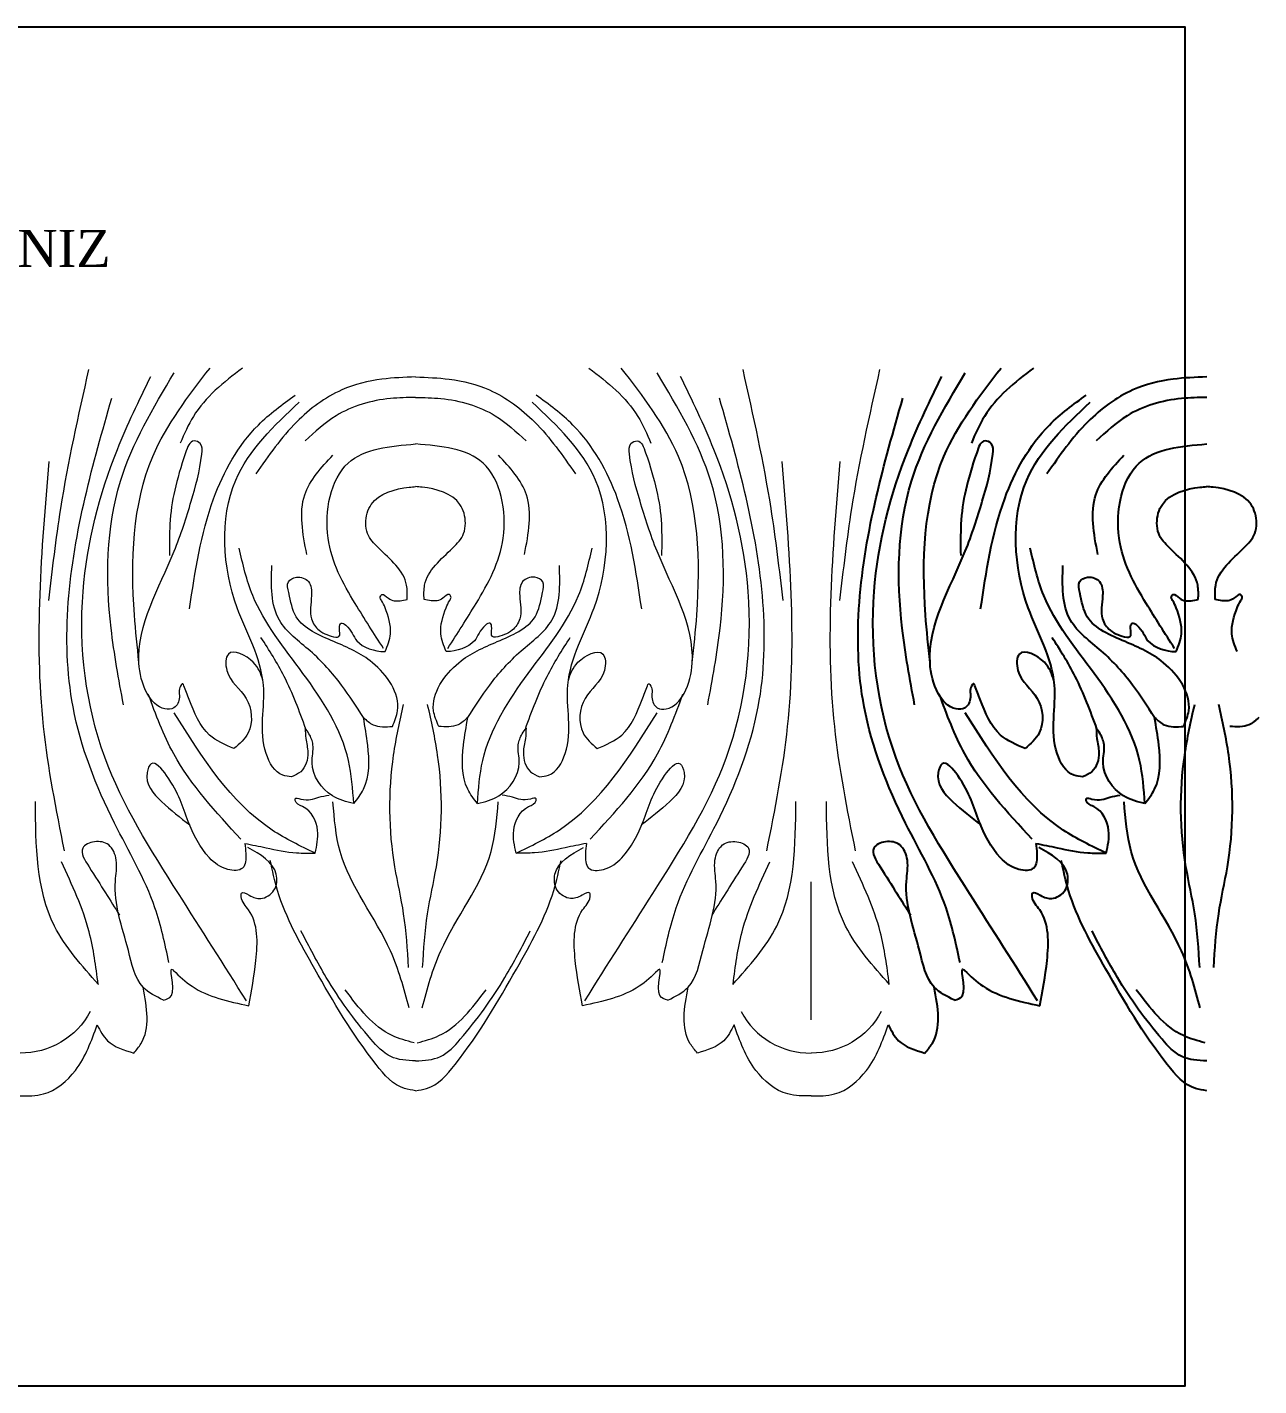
# Model space of a CAD drawing. Header units: millimetres. Extents: x 1312 to 1483, y 1264 to 1374.
# Drawn here: x 1383.5 to 1483.2, y 1264.4 to 1374.4 of the extents above; entities that cross this region are included whole.
import ezdxf

# ---------------------------------------------------------------- set-up
doc = ezdxf.new("R2010")
doc.units = ezdxf.units.MM
doc.layers.add('0.05', color=7, linetype='Continuous', lineweight=5)
doc.styles.add('ELECT', font='times.ttf')

msp = doc.modelspace()

# ---------------------------------------------------------------- linework, layer by layer
at = {"color": 6, "ltscale": 1000}
msp.add_lwpolyline([(1312.236932260636, 1264.375189926721), (1477.236932260636, 1264.375189926721), (1477.236932260636, 1374.375189926721), (1312.236932260636, 1374.375189926721)], close=True, dxfattribs=at)
at = {"color": 7, "ltscale": 1000}
for points in [[(1456.582046370324, 1322.933727520063), (1456.219567891047, 1326.809513473952), (1457.707931170658, 1339.624894204677), (1462.337358692032, 1346.779338760312)], [(1465.289220920717, 1295.5554215517), (1459.786822297563, 1304.228558405081), (1453.809670365601, 1315.284808494394), (1452.057900585769, 1328.68078061107), (1454.836878016311, 1340.188639592041), (1457.540873950649, 1346.104477846831)], [(1455.333387614646, 1319.5223428688), (1454.327936252881, 1325.718096958833), (1455.082024774118, 1337.607458251423), (1459.438721671304, 1346.398687256686)], [(1478.985970441205, 1346.060916476719), (1476.259829712286, 1345.870165320939), (1473.013480570935, 1345.002681473979), (1469.359589513228, 1342.418437224533), (1466.047971503878, 1338.21051096894)], [(1459.010977487033, 1298.643173981352), (1457.881981483613, 1303.069757895497), (1454.610379506437, 1309.926759970909), (1451.249809846584, 1319.336186076176), (1452.231950898142, 1336.305892157903), (1454.381549965077, 1344.331393954064)], [(1460.682715203566, 1327.273203839442), (1462.631068595405, 1336.199030671745), (1466.249994188849, 1342.164556114363), (1469.23487935583, 1344.587997649924)], [(1478.985970441205, 1344.394013423658), (1476.940102252829, 1344.311485046648), (1472.541835303138, 1342.910544577473), (1470.040639063995, 1340.877964241732)], [(1468.939615432126, 1313.688522506109), (1468.236809592181, 1313.807465465983), (1466.877818532241, 1315.574763864231), (1466.661421155859, 1321.112332877714), (1465.802047735964, 1324.332471033802), (1464.537851935554, 1327.37376934617), (1464.414695798954, 1337.68930598204), (1469.556561630987, 1344.027145009732)], [(1460.223113595926, 1321.059752942772), (1460.141527511365, 1321.219364525412), (1460.030415034922, 1321.147896652586), (1459.855587711278, 1320.131521403917), (1459.418519403156, 1319.266079496196), (1458.687741191778, 1319.178786594373), (1457.250660593923, 1320.436110671504), (1456.583985734218, 1322.896136951469), (1459.430563063197, 1331.9397156124), (1460.81558396907, 1335.9934754565), (1461.672626358759, 1339.811731643636), (1461.547527695959, 1340.665092077583), (1461.047521551442, 1340.873199716862), (1460.360255918185, 1339.915870544046), (1459.089844035287, 1334.150455145409), (1459.068864756333, 1331.590373843454)], [(1476.384539869799, 1324.074335883615), (1474.090416882373, 1327.717155458999), (1471.898082248121, 1333.015817583375), (1473.52630738595, 1339.081398047867), (1478.985970441205, 1340.627996848325)], [(1470.171176798362, 1331.689578057452), (1470.008393134991, 1336.51246834268), (1472.286198905855, 1339.736860538844)], [(1478.301035838853, 1328.044886704371), (1478.258300270954, 1329.193817841016), (1475.976220943568, 1332.213675791583), (1475.098976285499, 1333.371965816372), (1474.957948911073, 1334.217328655021), (1475.396571240457, 1335.735850791167), (1478.468870069086, 1337.131346089136), (1478.985970441205, 1337.17865101447)], [(1479.67090504344, 1328.044886704371), (1479.713640611106, 1329.193817841016), (1481.995719938492, 1332.213675791583), (1482.872964596678, 1333.371965816372), (1483.013991970987, 1334.217328655021), (1482.575369641603, 1335.735850791167), (1479.503070813091, 1337.131346089136), (1478.985970441205, 1337.17865101447)], [(1473.975807859515, 1311.517941111186), (1473.553114242222, 1314.993321670172), (1469.866200245753, 1322.053326536796), (1465.793889127159, 1328.368874394637), (1464.691699980129, 1332.206869327474)], [(1474.76486184548, 1318.478571602212), (1472.988227735459, 1321.108078837697), (1470.45051201079, 1323.86861050683), (1467.957474379637, 1326.359946521592), (1467.340916686178, 1330.800143363838)], [(1477.11298705039, 1317.757937217666), (1477.530630100238, 1319.037041979853), (1475.487481448636, 1322.920640222099), (1472.372835556813, 1324.628041736443), (1469.316853945329, 1326.633906700776), (1468.707289344235, 1328.592636901256), (1468.685533055523, 1329.463013495388), (1469.33861023439, 1329.833114979741), (1470.318808760097, 1329.484794180502), (1470.558127940934, 1328.353219527238), (1470.558127940934, 1326.459831381926), (1471.16808104685, 1325.545893417624), (1472.51813648811, 1324.980106091021)], [(1476.51935116162, 1323.826580591103), (1476.945929830148, 1325.259511441411), (1476.514689099578, 1327.367813690111), (1476.222144711948, 1327.967973660339), (1476.114140276168, 1328.198712792608), (1476.252836619689, 1328.429622086533), (1476.776541579351, 1328.13728445426), (1477.731098764529, 1327.937174410337), (1478.301035838853, 1328.044886704371)], [(1481.45258972044, 1323.826580591103), (1481.026011051796, 1325.259511441411), (1481.457251782482, 1327.367813690111), (1481.749796170578, 1327.967973660339), (1481.857800605892, 1328.198712792608), (1481.71910426272, 1328.429622086533), (1481.195399302942, 1328.13728445426), (1480.240842117648, 1327.937174410337), (1479.67090504344, 1328.044886704371)], [(1472.51813648811, 1324.980106091021), (1472.756290152622, 1325.032856187561), (1472.822336030727, 1325.720819544465), (1472.954427786124, 1326.12597431878), (1473.340990423178, 1325.94696431352), (1474.227559205214, 1324.693553953268), (1476.481277655646, 1323.826580591045), (1476.51935116162, 1323.826580591045)], [(1470.09865372728, 1317.552541313762), (1468.341705986251, 1321.810165607498), (1466.464837543735, 1324.972959303715)], [(1466.615821995143, 1321.512692734959), (1465.840121242054, 1322.952630603289), (1463.822225424996, 1323.624768931139), (1463.703342845267, 1322.300060859601), (1465.266299115563, 1320.026361533917), (1465.432579325814, 1317.246771765302), (1464.277164970943, 1315.972601689584)], [(1464.843216993333, 1308.635403573408), (1459.401036670966, 1315.541071867057), (1457.33652023489, 1320.381318635609)], [(1464.277164970943, 1315.9726016897), (1462.298896681237, 1317.061635942384), (1460.650857780314, 1319.940770248078), (1460.22311359581, 1321.059752942772)], [(1478.420695428456, 1298.250611165549), (1478.015484543936, 1302.599941712524), (1477.307239632075, 1306.393013982462), (1477.205839784419, 1315.445781369937), (1478.015484543936, 1319.542251776216)], [(1479.551245453371, 1298.250611165549), (1479.956456338241, 1302.599941712524), (1480.664701249985, 1306.393013982462), (1480.766101097874, 1315.445781369937), (1479.956456338241, 1319.542251776216)], [(1470.852226349245, 1307.502127304218), (1467.365781016484, 1309.373054118023), (1459.433671104558, 1318.870623933162)], [(1473.975807859515, 1311.517941111186), (1474.767969886841, 1312.674869843129), (1475.108300409349, 1316.246221545629), (1474.76486184548, 1318.478571602212)], [(1474.76486184548, 1318.478571602212), (1475.550030779861, 1317.892535044881), (1477.112987050623, 1317.757937217666)], [(1483.207079036929, 1318.478571602212), (1482.421910102548, 1317.892535044881), (1480.858953831786, 1317.757937217666)], [(1470.045301125803, 1317.627763592183), (1470.094641281594, 1316.782911238388), (1470.261698501603, 1315.652187393058), (1469.678163746557, 1314.093166795687), (1468.939615432126, 1313.688522506109)], [(1473.975807859515, 1311.517941111186), (1472.248125399416, 1312.144135806429), (1470.596201446908, 1314.819416512979), (1470.671959953685, 1316.280594189313), (1470.349112162901, 1317.172240983706), (1470.045301125803, 1317.627763592183)], [(1470.852226349245, 1307.502127304218), (1471.046090425178, 1309.342254868137), (1469.834731327439, 1311.27920438362), (1469.229051778395, 1311.763484302861), (1469.229051778395, 1311.90863214929), (1469.689430396491, 1311.884469201799), (1471.142828211374, 1312.029787209885), (1471.990934981568, 1312.199268165521)], [(1478.459934450173, 1294.96921483277), (1476.954476944124, 1299.579913600359), (1472.87478422753, 1307.636725131375), (1472.292026482824, 1311.665130896912)], [(1458.558368972455, 1295.603917608281), (1456.928978318767, 1296.645306612434), (1455.726943344645, 1299.623304808872), (1454.675259868218, 1305.236595735314), (1454.747521828813, 1306.936510139156), (1454.132518156035, 1308.166097875113), (1452.973995759919, 1308.419298338889), (1452.033036255114, 1307.913067572994), (1452.540035492926, 1306.393864790396), (1455.000827194726, 1302.487805216701)], [(1465.467933295597, 1295.152989362959), (1466.057684133131, 1298.811804128938), (1465.462494223098, 1302.900787424773), (1464.85564915901, 1303.984376506251), (1464.878959468751, 1304.264122179895), (1465.508726337877, 1304.100937203573), (1466.441915739048, 1303.821021368331), (1467.515355504536, 1304.497243574657), (1467.701837982702, 1305.802893546712), (1465.39217478882, 1307.971433002454)], [(1478.985970441205, 1288.271994501771), (1478.092020060587, 1288.438752871658), (1475.794789032614, 1290.382849174388), (1470.820368925761, 1298.11924640882), (1467.806345871719, 1304.47171933432), (1467.209601941355, 1306.917281878134)], [(1478.985970441205, 1290.675356968259), (1476.978945294348, 1291.031858822284), (1475.372483920375, 1292.434317447955), (1471.754335337737, 1297.436217738501), (1469.70380508732, 1301.202574636915)], [(1458.558368972455, 1295.603917608281), (1459.209115119953, 1295.967382790124), (1459.347034453251, 1298.053053545718), (1459.387050484725, 1298.012384922778), (1460.882018352229, 1296.72358094931), (1465.467933295597, 1295.152989362959)], [(1456.171004746062, 1291.320779924466), (1456.747546407463, 1292.073915174999), (1456.928978319, 1296.645306612434)], [(1478.855821211077, 1292.143170946987), (1477.095504317618, 1292.729547827457), (1473.281160628259, 1296.443494952469)], [(1453.20127128025, 1293.602136522426), (1454.043550473474, 1292.317586589033), (1456.171004746062, 1291.320779924583)]]:
    msp.add_spline(points, degree=3, dxfattribs=at)
for points, knots in [([(1464.959964706282, 1346.77708524813), (1463.434630457497, 1345.618972152221), (1461.312594696134, 1343.915720043278), (1460.24929280586, 1341.441927350923), (1459.92862668198, 1340.695891327585)], [0.5107109994845004, 0.5107109994845004, 0.5107109994845004, 0.5107109994845004, 6.097938199722742, 8.510472809984039, 8.510472809984039, 8.510472809984039, 8.510472809984039]), ([(1465.153203159756, 1308.292058877425), (1465.189302550232, 1308.028413160773), (1465.273114861524, 1307.378131415182), (1465.216488200193, 1306.041564971452), (1463.464824731647, 1306.094436096504), (1461.803421214176, 1307.38294726815), (1460.29026717164, 1310.394946480297), (1459.771628791419, 1312.729242134035), (1457.658556786086, 1315.255837843182), (1456.87391145348, 1313.285266306553), (1458.483625634643, 1311.477288879873), (1459.930910413688, 1310.380879076965), (1460.693204842926, 1309.803392809477)], [0.02448491419092194, 0.02448491419092194, 0.02448491419092194, 0.02448491419092194, 0.2790580966006247, 0.6458014330059084, 1.013022079933932, 1.558300500052517, 2.59939484496843, 3.861498816495128, 4.344157063564108, 4.580978273379609, 5.393441217024497, 6.297594065551255, 6.297594065551255, 6.297594065551255, 6.297594065551255]), ([(1465.153203160571, 1308.292058877367), (1465.728077453397, 1308.175486536824), (1467.120630270638, 1307.892353353334), (1469.011424996377, 1307.479572390101), (1470.350253772875, 1307.495976750168), (1470.852226349245, 1307.502127304218)], [0.05149622275065029, 0.05149622275065029, 0.05149622275065029, 0.05149622275065029, 0.5920469796053959, 1.360709663993157, 1.821777631518017, 1.821777631518017, 1.821777631518017, 1.821777631518017])]:
    msp.add_open_spline(points, degree=3, knots=knots, dxfattribs=at)
at = {"layer": '0.05', "color": 7, "ltscale": 1000}
msp.add_line((1446.959158826921, 1293.996776872777), (1446.959158826921, 1305.189742249928), dxfattribs=at)
for points in [[(1388.576933967135, 1294.677217523637, -0.281444496836659), (1382.905535598355, 1291.31788717712)], [(1441.287760458024, 1294.677217523637, 0.281444496836659), (1446.959158826805, 1291.31788717712)], [(1452.630557195935, 1294.677217523637, -0.281444496836659), (1446.959158827154, 1291.31788717712)]]:
    msp.add_lwpolyline(points, format="xyb", dxfattribs=at)
for points in [[(1388.450669789523, 1346.655461114144), (1386.175972060137, 1335.404035667259), (1385.20937121422, 1327.959976065042)], [(1392.528423141408, 1322.933727520063), (1392.165944662829, 1326.809513473952), (1393.654307941975, 1339.624894204677), (1398.283735464047, 1346.779338760312)], [(1437.336271283519, 1322.933727520063), (1437.69874976233, 1326.809513473952), (1436.210386483068, 1339.624894204677), (1431.580958961113, 1346.779338760312)], [(1441.414024635869, 1346.655461114144), (1443.68872236479, 1335.404035667259), (1444.655323210707, 1327.959976065042)], [(1452.504293017973, 1346.655461114144), (1450.229595288238, 1335.404035667259), (1449.262994443136, 1327.959976065042)], [(1401.235597692266, 1295.5554215517), (1395.733199068647, 1304.228558405081), (1389.756047137034, 1315.284808494394), (1388.004277357202, 1328.68078061107), (1390.783254787744, 1340.188639592041), (1393.487250721733, 1346.104477846831)], [(1391.27976438573, 1319.5223428688), (1390.274313024314, 1325.718096958833), (1391.028401545551, 1337.607458251423), (1395.385098443203, 1346.398687256686)], [(1414.932347212871, 1346.060916476719), (1412.206206484185, 1345.870165320939), (1408.959857342368, 1345.002681473979), (1405.305966284312, 1342.418437224533), (1401.994348275544, 1338.21051096894)], [(1414.932347212056, 1346.060916476719), (1417.658487940858, 1345.870165320939), (1420.904837082791, 1345.002681473979), (1424.558728140732, 1342.418437224533), (1427.870346149615, 1338.21051096894)], [(1428.629096733126, 1295.5554215517), (1434.13149535628, 1304.228558405081), (1440.108647288242, 1315.284808494394), (1441.860417068074, 1328.68078061107), (1439.081439637415, 1340.188639592041), (1436.377443703193, 1346.104477846831)], [(1438.584930039313, 1319.5223428688), (1439.590381401078, 1325.718096958833), (1438.836292879725, 1337.607458251423), (1434.47959598184, 1346.398687256686)], [(1394.957354258699, 1298.643173981352), (1393.828358255047, 1303.069757895497), (1390.556756277521, 1309.926759970909), (1387.196186617668, 1319.336186076176), (1388.178327669924, 1336.305892157903), (1390.327926736976, 1344.331393954064)], [(1396.629091975115, 1327.273203839442), (1398.577445367187, 1336.199030671745), (1402.196370960282, 1342.164556114363), (1405.181256126914, 1344.587997649924)], [(1414.932347212638, 1344.394013423658), (1412.886479024495, 1344.311485046648), (1408.488212074455, 1342.910544577473), (1405.987015835195, 1340.877964241732)], [(1414.932347212638, 1344.394013423658), (1416.978215400664, 1344.311485046648), (1421.376482350704, 1342.910544577473), (1423.877678589964, 1340.877964241732)], [(1433.235602450277, 1327.273203839442), (1431.287249057739, 1336.199030671745), (1427.66832346511, 1342.164556114363), (1424.683438298012, 1344.587997649924)], [(1434.907340166694, 1298.643173981352), (1436.036336170229, 1303.069757895497), (1439.307938147522, 1309.926759970909), (1442.668507807259, 1319.336186076176), (1441.686366755002, 1336.305892157903), (1439.536767688067, 1344.331393954064)], [(1404.885992203559, 1313.688522506109), (1404.183186363731, 1313.807465465983), (1402.824195303325, 1315.574763864231), (1402.607797927642, 1321.112332877714), (1401.748424507048, 1324.332471033802), (1400.484228706871, 1327.37376934617), (1400.361072570038, 1337.68930598204), (1405.50293840242, 1344.027145009732)], [(1424.978702221717, 1313.688522506109), (1425.681508061662, 1313.807465465983), (1427.040499121718, 1315.574763864231), (1427.256896497285, 1321.112332877714), (1428.116269917879, 1324.332471033802), (1429.380465718288, 1327.37376934617), (1429.503621854888, 1337.68930598204), (1424.361756022739, 1344.027145009732)], [(1396.169490367476, 1321.059752942772), (1396.087904283031, 1321.219364525412), (1395.976791806355, 1321.147896652586), (1395.80196448306, 1320.131521403917), (1395.36489617424, 1319.266079496196), (1394.634117962862, 1319.178786594373), (1393.197037365357, 1320.436110671504), (1392.530362505302, 1322.896136951469), (1395.376939834281, 1331.9397156124), (1396.761960740736, 1335.9934754565), (1397.619003130192, 1339.811731643636), (1397.493904467858, 1340.665092077583), (1396.993898322758, 1340.873199716862), (1396.306632689153, 1339.915870544046), (1395.036220806371, 1334.150455145409), (1395.015241527999, 1331.590373843454)], [(1412.330916641466, 1324.074335883615), (1410.036793654039, 1327.717155458999), (1407.844459019554, 1333.015817583375), (1409.472684157266, 1339.081398047867), (1414.932347212638, 1340.627996848325)], [(1417.533777783461, 1324.074335883615), (1419.827900770888, 1327.717155458999), (1422.020235405605, 1333.015817583375), (1420.392010267777, 1339.081398047867), (1414.932347212638, 1340.627996848325)], [(1433.695204057916, 1321.059752942772), (1433.776790141896, 1321.219364525412), (1433.887902619037, 1321.147896652586), (1434.062729941867, 1320.131521403917), (1434.499798250687, 1319.266079496196), (1435.230576462181, 1319.178786594373), (1436.667657060036, 1320.436110671504), (1437.334331919625, 1322.896136951469), (1434.487754590646, 1331.9397156124), (1433.102733684656, 1335.9934754565), (1432.245691294967, 1339.811731643636), (1432.370789957185, 1340.665092077583), (1432.870796102168, 1340.873199716862), (1433.558061735657, 1339.915870544046), (1434.828473618556, 1334.150455145409), (1434.849452897393, 1331.590373843454)], [(1386.502316396753, 1307.679605855094), (1384.80921089691, 1317.742962996777), (1385.254826318309, 1339.20544585575)], [(1406.117553570144, 1331.689578057452), (1405.954769906773, 1336.51246834268), (1408.232575677288, 1339.736860538844)], [(1423.747140855015, 1331.689578057452), (1423.909924518153, 1336.51246834268), (1421.632118747872, 1339.736860538844)], [(1443.362378028291, 1307.679605855094), (1445.055483528482, 1317.742962996777), (1444.609868106501, 1339.20544585575)], [(1450.555939625669, 1307.679605855094), (1448.862834125361, 1317.742962996777), (1449.308449547341, 1339.20544585575)], [(1414.247412610053, 1328.044886704371), (1414.204677042038, 1329.193817841016), (1411.922597714653, 1332.213675791583), (1411.045353057165, 1333.371965816372), (1410.904325682972, 1334.217328655021), (1411.342948011541, 1335.735850791167), (1414.415246840752, 1337.131346089136), (1414.932347212638, 1337.17865101447)], [(1415.617281815106, 1328.044886704371), (1415.660017383005, 1329.193817841016), (1417.942096710274, 1332.213675791583), (1418.819341367762, 1333.371965816372), (1418.960368742071, 1334.217328655021), (1418.521746413386, 1335.735850791167), (1415.449447584524, 1337.131346089136), (1414.932347212638, 1337.17865101447)], [(1409.922184630948, 1311.517941111186), (1409.499491013656, 1314.993321670172), (1405.812577017186, 1322.053326536796), (1401.740265899058, 1328.368874394637), (1400.638076751213, 1332.206869327474)], [(1419.942509794328, 1311.517941111186), (1420.365203411737, 1314.993321670172), (1424.05211740809, 1322.053326536796), (1428.124428525985, 1328.368874394637), (1429.226617673714, 1332.206869327474)], [(1410.711238616914, 1318.478571602212), (1408.934604506892, 1321.108078837697), (1406.396888781874, 1323.86861050683), (1403.903851151419, 1326.359946521592), (1403.287293457844, 1330.800143363838)], [(1419.153455808362, 1318.478571602212), (1420.9300899185, 1321.108078837697), (1423.467805643169, 1323.86861050683), (1425.960843273508, 1326.359946521592), (1426.577400967431, 1330.800143363838)], [(1413.059363821474, 1317.757937217666), (1413.477006872137, 1319.037041979853), (1411.433858219953, 1322.920640222099), (1408.319212328595, 1324.628041736443), (1405.263230716413, 1326.633906700776), (1404.653666116134, 1328.592636901256), (1404.631909826956, 1329.463013495388), (1405.284987005823, 1329.833114979741), (1406.265185531996, 1329.484794180502), (1406.504504712135, 1328.353219527238), (1406.504504712135, 1326.459831381926), (1407.114457818283, 1325.545893417624), (1408.464513258961, 1324.980106091021)], [(1416.805330603453, 1317.757937217666), (1416.387687552906, 1319.037041979853), (1418.430836204974, 1322.920640222099), (1421.545482096564, 1324.628041736443), (1424.60146370863, 1326.633906700776), (1425.21102830891, 1328.592636901256), (1425.23278459832, 1329.463013495388), (1424.579707419569, 1329.833114979741), (1423.599508893047, 1329.484794180502), (1423.360189713025, 1328.353219527238), (1423.360189713025, 1326.459831381926), (1422.750236607109, 1325.545893417624), (1421.400181165733, 1324.980106091021)], [(1412.465727932704, 1323.826580591103), (1412.892306601814, 1325.259511441411), (1412.461065870662, 1327.367813690111), (1412.168521483381, 1327.967973660339), (1412.06051704795, 1328.198712792608), (1412.199213391006, 1328.429622086533), (1412.722918350551, 1328.13728445426), (1413.677475536195, 1327.937174410337), (1414.247412610053, 1328.044886704371)], [(1417.398966492223, 1323.826580591103), (1416.972387823462, 1325.259511441411), (1417.403628554381, 1327.367813690111), (1417.696172942011, 1327.967973660339), (1417.804177376976, 1328.198712792608), (1417.665481033921, 1328.429622086533), (1417.141776074492, 1328.13728445426), (1416.187218889081, 1327.937174410337), (1415.617281815106, 1328.044886704371)], [(1408.464513258961, 1324.980106091021), (1408.702666924404, 1325.032856187561), (1408.768712801811, 1325.720819544465), (1408.900804557325, 1326.12597431878), (1409.287367194494, 1325.94696431352), (1410.173935976763, 1324.693553953268), (1412.42765442673, 1323.826580591045), (1412.465727932704, 1323.826580591045)], [(1421.400181165733, 1324.980106091021), (1421.162027500523, 1325.032856187561), (1421.095981623115, 1325.720819544465), (1420.963889867602, 1326.12597431878), (1420.577327230665, 1325.94696431352), (1419.690758448629, 1324.693553953268), (1417.437039998313, 1323.826580591045), (1417.398966492223, 1323.826580591045)], [(1406.045030498946, 1317.552541313762), (1404.288082757801, 1321.810165607498), (1402.411214315285, 1324.972959303715)], [(1423.81966392633, 1317.552541313762), (1425.576611667591, 1321.810165607498), (1427.453480109991, 1324.972959303715)], [(1402.562198766343, 1321.512692734959), (1401.786498013138, 1322.952630603289), (1399.768602196778, 1323.624768931139), (1399.649719617049, 1322.300060859601), (1401.212675887578, 1320.026361533917), (1401.378956096898, 1317.246771765302), (1400.223541742726, 1315.972601689584)], [(1427.302495658816, 1321.512692734959), (1428.078196411905, 1322.952630603289), (1430.096092228148, 1323.624768931139), (1430.214974807877, 1322.300060859601), (1428.652018537581, 1320.026361533917), (1428.485738328029, 1317.246771765302), (1429.641152682201, 1315.972601689584)], [(1400.789593765232, 1308.635403573408), (1395.3474134424, 1315.541071867057), (1393.28289700644, 1320.381318635609)], [(1400.223541742726, 1315.9726016897), (1398.24527345302, 1317.061635942384), (1396.597234551748, 1319.940770248078), (1396.169490366894, 1321.059752942772)], [(1429.075100659811, 1308.635403573408), (1434.51728098276, 1315.541071867057), (1436.581797418952, 1320.381318635609)], [(1429.641152682201, 1315.9726016897), (1431.619420971907, 1317.061635942384), (1433.267459873645, 1319.940770248078), (1433.695204058149, 1321.059752942772)], [(1414.367072200472, 1298.250611165549), (1413.961861315602, 1302.599941712524), (1413.253616403392, 1306.393013982462), (1413.152216555503, 1315.445781369937), (1413.961861315602, 1319.542251776216)], [(1415.497622224688, 1298.250611165549), (1415.902833109791, 1302.599941712524), (1416.611078021768, 1306.393013982462), (1416.71247786954, 1315.445781369937), (1415.902833109791, 1319.542251776216)], [(1406.798603120795, 1307.502127304218), (1403.312157788267, 1309.373054118023), (1395.380047875409, 1318.870623933162)], [(1409.922184630948, 1311.517941111186), (1410.714346658158, 1312.674869843129), (1411.054677181131, 1316.246221545629), (1410.711238616914, 1318.478571602212)], [(1410.711238616914, 1318.478571602212), (1411.496407551178, 1317.892535044881), (1413.059363822056, 1317.757937217666)], [(1419.153455808362, 1318.478571602212), (1418.368286873982, 1317.892535044881), (1416.805330603336, 1317.757937217666)], [(1419.942509794328, 1311.517941111186), (1419.150347766885, 1312.674869843129), (1418.810017243795, 1316.246221545629), (1419.153455808362, 1318.478571602212)], [(1423.066091304598, 1307.502127304218), (1426.55253663666, 1309.373054118023), (1434.484646549285, 1318.870623933162)], [(1405.99167789712, 1317.627763592183), (1406.041018053143, 1316.782911238388), (1406.208075272687, 1315.652187393058), (1405.624540518456, 1314.093166795687), (1404.885992203559, 1313.688522506109)], [(1409.922184630948, 1311.517941111186), (1408.194502171315, 1312.144135806429), (1406.542578217992, 1314.819416512979), (1406.618336725118, 1316.280594189313), (1406.295488934684, 1317.172240983706), (1405.99167789712, 1317.627763592183)], [(1419.942509794328, 1311.517941111186), (1421.670192253612, 1312.144135806429), (1423.322116206935, 1314.819416512979), (1423.246357700042, 1316.280594189313), (1423.569205490243, 1317.172240983706), (1423.873016527807, 1317.627763592183)], [(1423.873016527807, 1317.627763592183), (1423.823676372249, 1316.782911238388), (1423.65661915224, 1315.652187393058), (1424.240153906587, 1314.093166795687), (1424.978702221717, 1313.688522506109)], [(1389.249047899222, 1296.875365098309), (1385.695779678481, 1301.591053574241), (1384.141370521695, 1311.688102713157)], [(1406.798603120795, 1307.502127304218), (1406.99246719696, 1309.342254868137), (1405.781108098872, 1311.27920438362), (1405.175428549828, 1311.763484302861), (1405.175428549828, 1311.90863214929), (1405.635807167575, 1311.884469201799), (1407.089204982807, 1312.029787209885), (1407.937311753351, 1312.199268165521)], [(1414.406311222072, 1294.96921483277), (1412.900853715208, 1299.579913600359), (1408.821160999196, 1307.636725131375), (1408.238403254723, 1311.665130896912)], [(1415.458383202971, 1294.96921483277), (1416.963840709835, 1299.579913600359), (1421.043533425847, 1307.636725131375), (1421.626291170203, 1311.665130896912)], [(1423.066091304598, 1307.502127304218), (1422.872227227967, 1309.342254868137), (1424.083586326404, 1311.27920438362), (1424.689265875448, 1311.763484302861), (1424.689265875448, 1311.90863214929), (1424.228887257352, 1311.884469201799), (1422.775489442585, 1312.029787209885), (1421.927382671576, 1312.199268165521)], [(1440.61564652617, 1296.875365098309), (1444.168914746679, 1301.591053574241), (1445.723323903698, 1311.688102713157)], [(1453.302671127789, 1296.875365098309), (1449.74940290728, 1301.591053574241), (1448.194993750261, 1311.688102713157)], [(1394.504745743539, 1295.603917608281), (1392.8753550902, 1296.645306612434), (1391.673320115962, 1299.623304808872), (1390.621636640117, 1305.236595735314), (1390.693898599897, 1306.936510139156), (1390.078894927119, 1308.166097875113), (1388.920372531353, 1308.419298338889), (1387.979413026547, 1307.913067572994), (1388.486412264476, 1306.393864790396), (1390.947203966625, 1302.487805216701)], [(1401.414310067263, 1295.152989362959), (1402.004060904448, 1298.811804128938), (1401.408870994881, 1302.900787424773), (1400.802025930094, 1303.984376506251), (1400.825336239835, 1304.264122179895), (1401.455103108961, 1304.100937203573), (1402.388292510946, 1303.821021368331), (1403.46173227562, 1304.497243574657), (1403.648214754252, 1305.802893546712), (1401.338551560486, 1307.971433002454)], [(1428.45038435813, 1295.152989362959), (1427.860633520595, 1298.811804128938), (1428.455823430046, 1302.900787424773), (1429.062668494833, 1303.984376506251), (1429.039358185208, 1304.264122179895), (1428.409591315965, 1304.100937203573), (1427.476401914097, 1303.821021368331), (1426.402962149306, 1304.497243574657), (1426.216479670791, 1305.802893546712), (1428.526142864441, 1307.971433002454)], [(1435.359948681387, 1295.603917608281), (1436.989339334959, 1296.645306612434), (1438.191374308964, 1299.623304808872), (1439.243057785043, 1305.236595735314), (1439.17079582503, 1306.936510139156), (1439.785799497808, 1308.166097875113), (1440.944321893923, 1308.419298338889), (1441.885281398729, 1307.913067572994), (1441.378282160917, 1306.393864790396), (1438.917490458301, 1302.487805216701)], [(1414.932347212638, 1288.271994501771), (1414.038396832602, 1288.438752871658), (1411.741165803931, 1290.382849174388), (1406.766745697427, 1298.11924640882), (1403.752722643152, 1304.47171933432), (1403.155978712672, 1306.917281878134)], [(1414.932347212638, 1288.271994501771), (1415.826297592557, 1288.438752871658), (1418.123528620996, 1290.382849174388), (1423.097948727966, 1298.11924640882), (1426.11197178224, 1304.47171933432), (1426.708715712488, 1306.917281878134)], [(1389.223000289709, 1296.90445059766), (1388.500398450251, 1301.119195451913), (1386.249399535893, 1306.799870372761)], [(1440.641694135684, 1296.90445059766), (1441.364295975025, 1301.119195451913), (1443.61529488915, 1306.799870372761)], [(1453.276623518159, 1296.90445059766), (1452.554021678701, 1301.119195451913), (1450.303022764576, 1306.799870372761)], [(1414.932347212638, 1290.675356968259), (1412.925322066247, 1291.031858822284), (1411.318860691459, 1292.434317447955), (1407.700712109287, 1297.436217738501), (1405.650181859102, 1301.202574636915)], [(1414.932347212638, 1290.675356968259), (1416.939372358796, 1291.031858822284), (1418.545833733584, 1292.434317447955), (1422.163982316106, 1297.436217738501), (1424.214512565824, 1301.202574636915)], [(1394.504745743539, 1295.603917608281), (1395.155491891735, 1295.967382790124), (1395.293411224684, 1298.053053545718), (1395.333427256508, 1298.012384922778), (1396.828395123663, 1296.72358094931), (1401.414310067263, 1295.152989362959)], [(1435.359948681387, 1295.603917608281), (1434.709202533191, 1295.967382790124), (1434.571283200592, 1298.053053545718), (1434.531267168419, 1298.012384922778), (1433.036299301613, 1296.72358094931), (1428.45038435813, 1295.152989362959)], [(1392.117381517495, 1291.320779924466), (1392.693923179362, 1292.073915174999), (1392.8753550902, 1296.645306612434)], [(1414.802197982975, 1292.143170946987), (1413.041881089634, 1292.729547827457), (1409.227537399809, 1296.443494952469)], [(1415.062496441951, 1292.143170946987), (1416.822813335526, 1292.729547827457), (1420.637157025583, 1296.443494952469)], [(1437.747312907781, 1291.320779924466), (1437.170771245797, 1292.073915174999), (1436.989339334959, 1296.645306612434)], [(1382.905535598005, 1287.85322679918), (1384.798332751914, 1288.00484078658), (1387.38500012732, 1289.916776546521), (1389.147648051683, 1293.602136522426)], [(1389.147648051683, 1293.602136522426), (1389.98992724514, 1292.317586589033), (1392.117381517495, 1291.320779924583)], [(1440.717046373593, 1293.602136522426), (1439.87476717967, 1292.317586589033), (1437.747312907781, 1291.320779924583)], [(1446.959158826921, 1287.85322679918), (1445.066361673013, 1288.00484078658), (1442.479694297956, 1289.916776546521), (1440.717046373593, 1293.602136522426)], [(1446.959158826921, 1287.85322679918), (1448.85195598083, 1288.00484078658), (1451.438623355887, 1289.916776546521), (1453.20127128025, 1293.602136522426)]]:
    msp.add_spline(points, degree=3, dxfattribs=at)
for points, knots in [([(1400.906341477716, 1346.77708524813), (1399.381007228698, 1345.618972152337), (1397.258971467101, 1343.915720043598), (1396.195669577177, 1341.441927350923), (1395.875003453646, 1340.695891327585)], [0.510710999574661, 0.510710999574661, 0.510710999574661, 0.510710999574661, 6.097938200058136, 8.510472810064098, 8.510472810064098, 8.510472810064098, 8.510472810064098]), ([(1428.958352947444, 1346.77708524813), (1430.483687196345, 1345.618972152221), (1432.605722957709, 1343.915720043278), (1433.669024847866, 1341.441927350923), (1433.989690971746, 1340.695891327585)], [0.5107109994845004, 0.5107109994845004, 0.5107109994845004, 0.5107109994845004, 6.097938199722742, 8.510472809932972, 8.510472809932972, 8.510472809932972, 8.510472809932972]), ([(1401.099579931655, 1308.292058877425), (1401.135679321898, 1308.028413160773), (1401.21949163319, 1307.378131415182), (1401.162864971277, 1306.041564971452), (1399.41120150343, 1306.094436096504), (1397.749797985725, 1307.38294726815), (1396.236643942957, 1310.394946480297), (1395.71800556262, 1312.729242134035), (1393.604933557519, 1315.255837843182), (1392.820288224564, 1313.285266306553), (1394.430002406425, 1311.477288879873), (1395.877287185122, 1310.380879076965), (1396.639581614243, 1309.803392809477)], [0.02448491419092194, 0.02448491419092194, 0.02448491419092194, 0.02448491419092194, 0.2790580966006247, 0.6458014330059084, 1.013022079933932, 1.558300500052517, 2.59939484496843, 3.861498816495128, 4.344157063564108, 4.580978273379609, 5.393441217024497, 6.297594065551255, 6.297594065551255, 6.297594065551255, 6.297594065551255]), ([(1428.765114493388, 1308.292058877425), (1428.729015103378, 1308.028413160773), (1428.645202792086, 1307.378131415182), (1428.70182945365, 1306.041564971452), (1430.453492921497, 1306.094436096504), (1432.114896439667, 1307.38294726815), (1433.628050482086, 1310.394946480297), (1434.14668886254, 1312.729242134035), (1436.259760867873, 1315.255837843182), (1437.044406200363, 1313.285266306553), (1435.434692018502, 1311.477288879873), (1433.987407240271, 1310.380879076965), (1433.225112810916, 1309.803392809477)], [0.02448491419092194, 0.02448491419092194, 0.02448491419092194, 0.02448491419092194, 0.2790580966006247, 0.6458014330059084, 1.013022079933932, 1.558300500052517, 2.59939484496843, 3.861498816495128, 4.344157063564108, 4.580978273379609, 5.393441217024497, 6.297594065551255, 6.297594065551255, 6.297594065551255, 6.297594065551255]), ([(1401.099579932004, 1308.292058877367), (1401.674454224714, 1308.175486536824), (1403.067007042187, 1307.892353353334), (1404.957801767461, 1307.479572390101), (1406.296630544657, 1307.495976750168), (1406.798603120795, 1307.502127304218)], [0.05149622275065029, 0.05149622275065029, 0.05149622275065029, 0.05149622275065029, 0.5920469796053959, 1.360709663993157, 1.821777631518017, 1.821777631518017, 1.821777631518017, 1.821777631518017]), ([(1428.765114493388, 1308.292058877367), (1428.190240200329, 1308.175486536824), (1426.797687382739, 1307.892353353334), (1424.906892657466, 1307.479572390101), (1423.56806388027, 1307.495976750168), (1423.066091304598, 1307.502127304218)], [0.05149622275065029, 0.05149622275065029, 0.05149622275065029, 0.05149622275065029, 0.5920469796053959, 1.360709663993157, 1.821777631518017, 1.821777631518017, 1.821777631518017, 1.821777631518017])]:
    msp.add_open_spline(points, degree=3, knots=knots, dxfattribs=at)

# ---------------------------------------------------------------- texts
at = {"color": 7, "ltscale": 1000, "style": 'ELECT'}
msp.add_text('Пр_РЕЗНОЙ_PR-1027 KARNIZ', height=3, dxfattribs=at).set_placement((1328.426729591924, 1354.965779998001))

doc.saveas('drawing.dxf')
